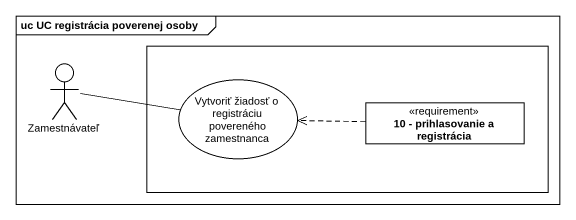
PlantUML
@startuml
mainframe uc UC registrácia poverenej osoby
allowmixing
hide circle
hide empty members
rectangle " " as rectangle1 {
  usecase "Vytvoriť žiadosť o registráciu povereného zamestnanca" as Vytvoriť_žiadosť_o
  class "10 - prihlasovanie a registrácia" as r10_prihlasovanie_a <<requirement>>
}
actor Zamestnávateľ
Zamestnávateľ -right- Vytvoriť_žiadosť_o
r10_prihlasovanie_a .left.> Vytvoriť_žiadosť_o
@enduml
